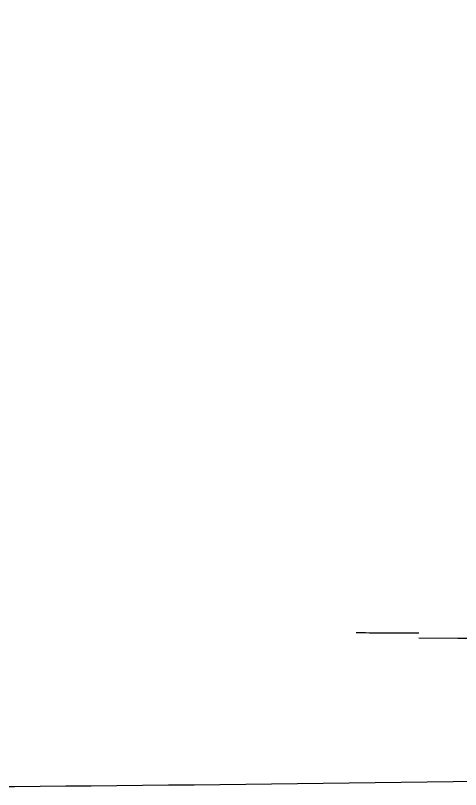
# Model space of a CAD drawing. Header units: millimetres. Extents: x 0 to 1486, y 0 to 1051.
# Drawn here: x 895.409 to 895.92, y 519.458 to 520.347 of the extents above; entities that cross this region are included whole.
import ezdxf

# ---------------------------------------------------------------- set-up
doc = ezdxf.new("R2010")
doc.units = ezdxf.units.MM
doc.header["$LTSCALE"] = 1.25
doc.layers.add('Sichtbare Kanten(DIN)', color=7, linetype='Continuous', lineweight=25, true_color=0x262659)

msp = doc.modelspace()

# ---------------------------------------------------------------- linework, layer by layer
at = {"layer": 'Sichtbare Kanten(DIN)'}
for points, knots in [([(897.18363, 519.49839), (896.53417, 519.47548), (895.88317, 519.46349), (894.82053, 519.45786), (894.35349, 519.45949), (893.40161, 519.46271), (892.91221, 519.46258), (891.85124, 519.46639), (891.27961, 519.45999), (890.22426, 519.4958), (889.7357, 519.54528), (889.14195, 519.70491), (889.01591, 519.7449), (888.70365, 519.8607), (888.53363, 519.93923), (888.23354, 520.09809), (888.09615, 520.17969), (887.92194, 520.29568), (887.88521, 520.32085), (887.84858, 520.3467)], [0, 0, 0, 0, 0.1956197, 0.1956197, 0.3344143, 0.3344143, 0.4811936, 0.4811936, 0.6528034, 0.6528034, 0.7979836, 0.7979836, 0.837418, 0.837418, 0.9004023, 0.9004023, 0.9542544, 0.9542544, 0.9686447, 0.9686447, 0.9686447, 0.9686447]), ([(895.87217, 519.63752), (895.87216, 519.63752), (895.87214, 519.63752), (895.87211, 519.63752), (895.87209, 519.63752), (895.87199, 519.63752), (895.87191, 519.63752), (895.87169, 519.63752), (895.87155, 519.63752), (895.86839, 519.63752), (895.86547, 519.63753), (895.85888, 519.63754), (895.85528, 519.63754), (895.84271, 519.63756), (895.83477, 519.63757), (895.80927, 519.6376), (895.80028, 519.6376), (895.80028, 519.6376)], [0, 0, 0, 0, 0.00001246, 0.00001246, 0.00002855, 0.00002855, 0.00009291, 0.00009291, 0.00020843, 0.00020843, 0.00267296, 0.00267296, 0.00595919, 0.00595919, 0.01472952, 0.01472952, 0.03929744, 0.03929744, 0.03929744, 0.03929744]), ([(895.87216, 519.63188), (897.79093, 519.62946), (899.70972, 519.63476), (902.12857, 519.63706), (902.317, 519.63756), (902.94773, 519.63713), (902.97495, 519.63713), (903.00215, 519.63715)], [-0.6773392, -0.6773392, -0.6773392, -0.6773392, -0.3743924, -0.3743924, -0.2954368, -0.2954368, -0.2918709, -0.2918709, -0.2918709, -0.2918709])]:
    msp.add_open_spline(points, degree=3, knots=knots, dxfattribs=at)

doc.saveas('drawing.dxf')
